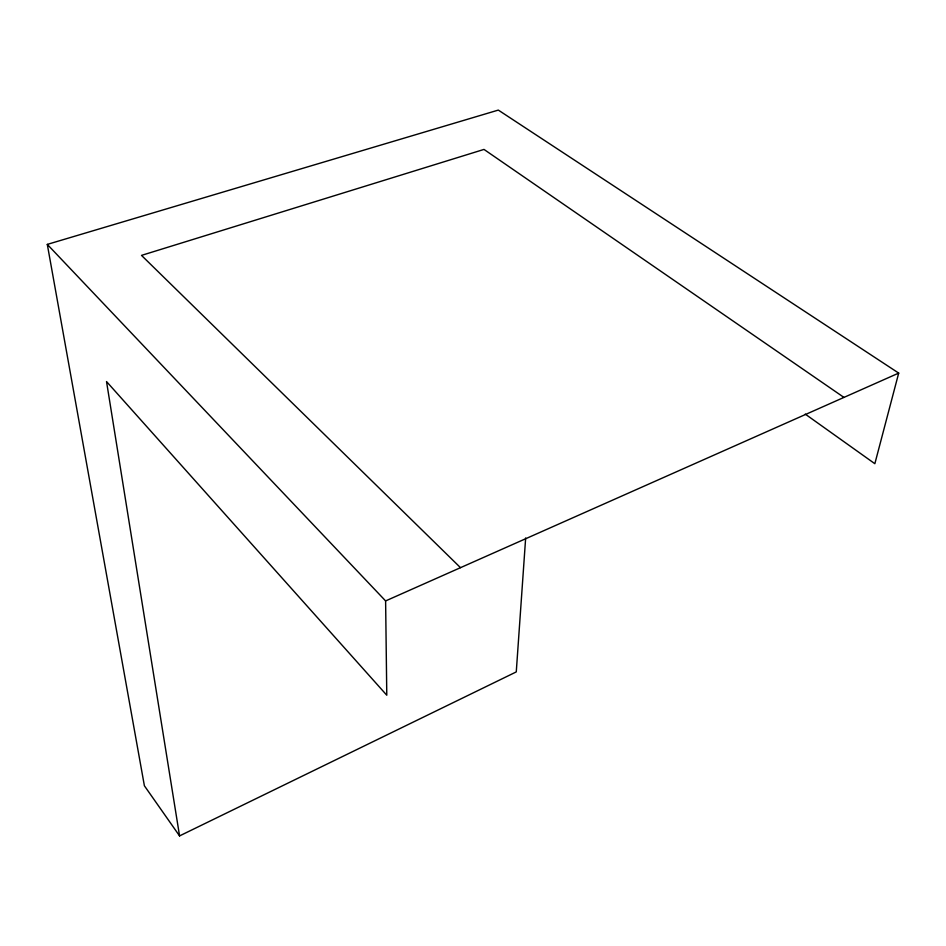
<?xml version="1.0" encoding="UTF-8"?>
<svg xmlns="http://www.w3.org/2000/svg" width="946" height="946" viewBox="0 0 946 946"><rect width="100%" height="100%" fill="white"/><g stroke="black" fill="none" stroke-linecap="round" stroke-linejoin="round"><path stroke-width="1.42" d="M525.657 537.955L516.268 671.908L179.563 835.909L144.395 785.783L47.3 244.399L498.317 110.091L898.7 373.102L874.849 463.706L805.247 414.112M179.563 835.909L106.52 381.557L386.784 695.215L385.613 600.923L898.7 373.102M843.962 397.415L483.997 149.421L141.498 255.385L460.501 567.671M47.3 244.399L385.613 600.923"/></g></svg>
